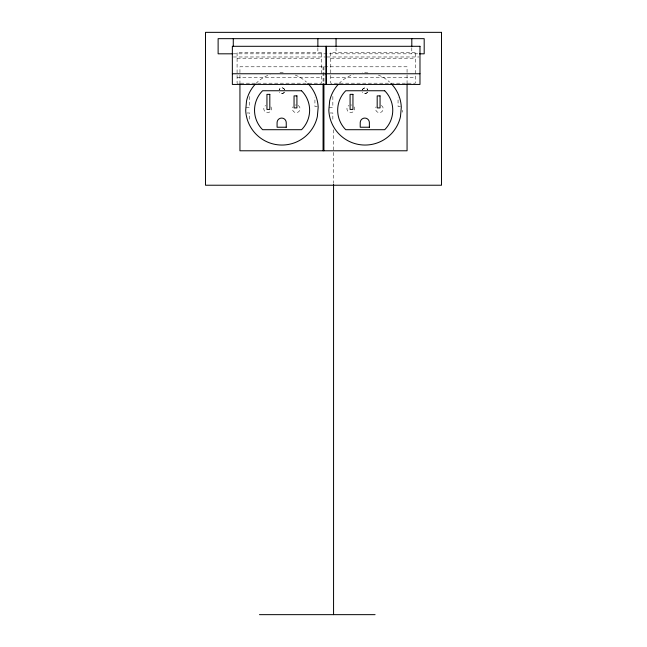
<?xml version="1.0" encoding="UTF-8"?>
<svg xmlns="http://www.w3.org/2000/svg" width="647" height="647" viewBox="0 0 647 647"><rect width="100%" height="100%" fill="white"/><g stroke="black" fill="none" stroke-linecap="round" stroke-linejoin="round"><path stroke-width="0.49" stroke-dasharray="3.23 2.43" d="M402.248 112.214L402.418 110.305M233.276 53.814L419.135 53.814M233.365 56.976L325.287 56.976M327.05 56.976L418.973 56.976M237.085 58.206L321.567 58.206M330.771 58.206L415.253 58.206M237.085 77.349L321.567 77.349M330.771 77.349L415.253 77.349M317.256 106.488L314.919 106.488L314.919 97.454M400.396 106.488L398.059 106.488L398.059 97.454M245.965 107.256L249.71 107.256L249.71 96.144M329.105 107.256L332.849 107.256L332.849 95.133M247.049 112.982L249.71 112.982L249.71 120.843M330.18 112.982L332.849 112.982L332.849 120.843M367.933 72.941L362.207 72.553M283.216 72.804L279.067 72.553M411.807 47.749L411.807 53.814M407.06 83.786L407.06 66.795L239.94 66.795L239.94 83.786M336.052 47.749L336.052 53.814M333.561 129.788L333.561 183.319M323.929 66.795L323.929 83.786M323.071 66.795L323.071 83.786M317.871 47.749L317.871 53.814M338.996 83.568A36.272 36.272 0 0 1 353.302 74.478M378.398 75.06A36.272 36.272 0 0 1 389.599 82.072M354.055 106.876A3.817 3.817 0 0 1 352.655 112.093A3.817 3.817 0 0 1 347.447 110.694A3.817 3.817 0 0 1 348.838 105.485M350.747 104.968A3.817 3.817 0 0 1 351.742 105.097M381.293 105.485A3.817 3.817 0 0 1 382.692 110.694A3.817 3.817 0 0 1 377.476 112.093A3.817 3.817 0 0 1 376.077 106.876M255.864 83.568A36.272 36.272 0 0 1 270.171 74.478M295.267 75.06A36.272 36.272 0 0 1 306.468 82.072M270.923 106.876A3.817 3.817 0 0 1 269.524 112.093A3.817 3.817 0 0 1 264.308 110.694A3.817 3.817 0 0 1 265.707 105.485M298.162 105.485A3.817 3.817 0 0 1 299.553 110.694A3.817 3.817 0 0 1 294.345 112.093A3.817 3.817 0 0 1 292.945 106.876M295.258 105.097A3.817 3.817 0 0 1 296.253 104.968M284.405 92.181A2.863 2.863 0 0 1 279.447 92.157M284.704 90.014A2.863 2.863 0 0 0 279.172 89.982A2.758 2.758 0 0 1 284.599 90.022M284.324 92.117A2.758 2.758 0 0 1 279.544 92.117M367.536 92.181A2.863 2.863 0 0 1 362.579 92.157M362.304 89.982A2.863 2.863 0 0 1 367.836 90.014M367.456 92.117A2.758 2.758 0 0 1 362.676 92.117M362.401 90.022A2.758 2.758 0 0 1 367.731 90.022M321.567 52.35L237.085 52.35L237.085 83.204L321.567 83.204L321.567 52.35M415.253 52.35L330.771 52.35L330.771 83.204L415.253 83.204L415.253 52.35"/><path stroke-width="0.97" d="M232.265 53.814L218.12 53.814L218.12 38.658L424.189 38.658L424.189 53.814L419.426 53.814M232.354 73.758L419.984 73.758M259.463 614.65L375.09 614.65M411.807 38.658L411.807 46.236M407.06 83.786L407.06 150.783L239.94 150.783L239.94 83.786M336.052 38.658L336.052 46.236M333.561 184.33L333.561 614.65M326.298 46.301L326.298 84.433M326.039 46.301L326.039 84.433M323.929 83.786L323.929 150.783M323.071 83.786L323.071 150.783M317.871 38.658L317.871 46.236M233.276 38.658L233.276 46.236M338.357 84.256A36.272 36.272 0 0 0 329.663 100.9L328.83 110.33A36.272 36.272 0 0 0 400.469 116.678L401.302 107.248A36.272 36.272 0 0 0 390.958 83.39M255.217 84.256A36.272 36.272 0 0 0 246.531 100.9L245.698 110.33A36.272 36.272 0 0 0 317.337 116.678L318.17 107.248A36.272 36.272 0 0 0 307.826 83.39M441.505 32.35L205.495 32.35L205.495 185.228L441.505 185.228L441.505 32.35M419.984 46.301L232.354 46.301L232.354 84.433L419.984 84.433L419.984 46.301M301.559 90.75L262.601 90.75A27.546 27.546 0 0 0 262.601 129.707L301.559 129.707A27.546 27.546 0 0 0 301.559 90.75M384.69 90.75L345.741 90.75A27.546 27.546 0 0 0 345.741 129.707L384.69 129.707A27.546 27.546 0 0 0 384.69 90.75M269.815 94.357L266.944 94.357L266.944 109.44L269.815 109.44L269.815 94.357M352.947 94.357L350.084 94.357L350.084 109.44L352.947 109.44L352.947 94.357M296.916 95.885L294.053 95.885L294.053 107.912L296.916 107.912L296.916 95.885M380.056 95.885L377.185 95.885L377.185 107.912L380.056 107.912L380.056 95.885M286.241 127.233L277.078 127.233L277.078 122.647A4.578 4.578 0 0 1 281.663 118.069A4.578 4.578 0 0 1 286.241 122.647L286.241 127.233M369.38 127.233L360.217 127.233L360.217 122.647A4.578 4.578 0 0 1 364.795 118.069A4.578 4.578 0 0 1 369.38 122.647L369.38 127.233"/></g></svg>
